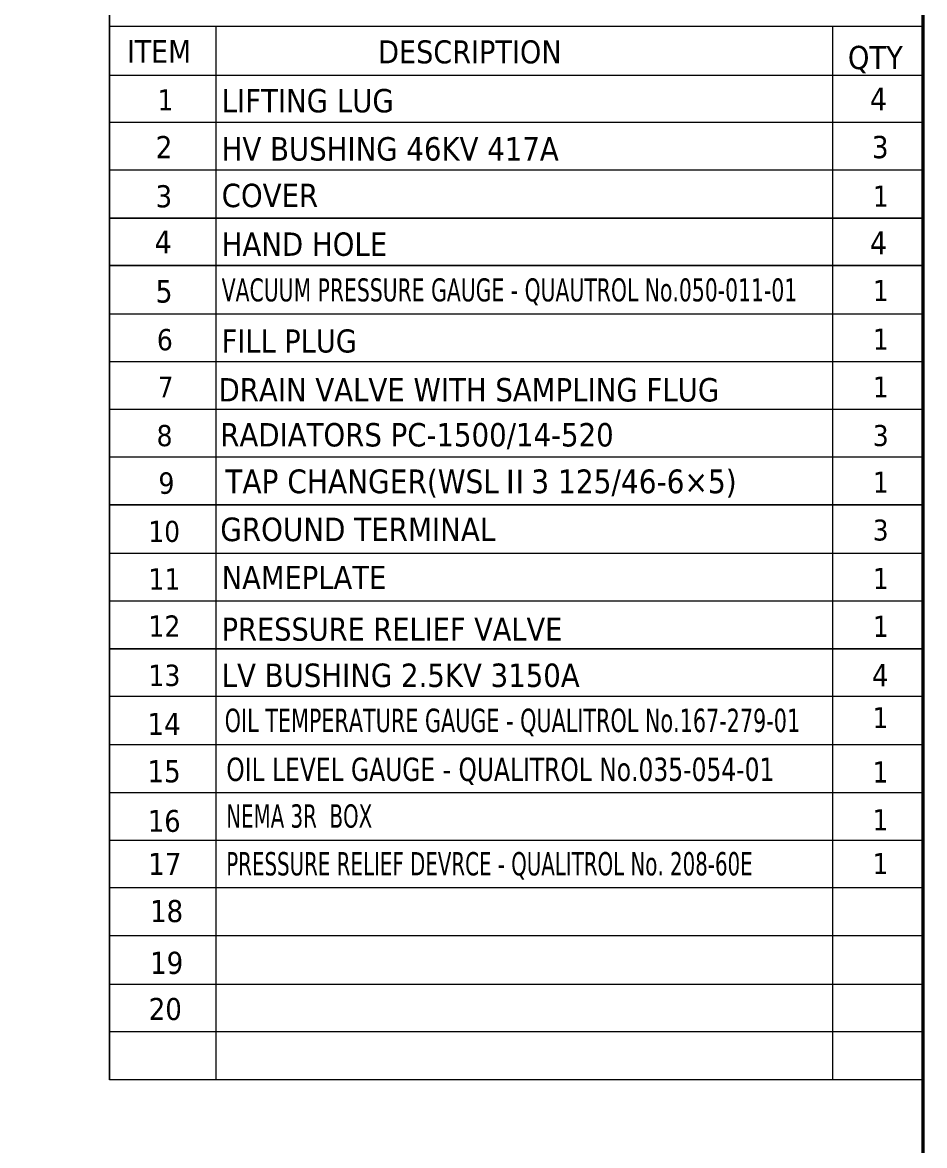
# Model space of a CAD drawing. Header units: millimetres. Extents: x 198976 to 421125, y -418833 to -203687.
# Drawn here: x 207385 to 210014, y -209670 to -206398 of the extents above; entities that cross this region are included whole.
import ezdxf

# ---------------------------------------------------------------- set-up
doc = ezdxf.new("R2010")
doc.units = ezdxf.units.MM
doc.header["$LTSCALE"] = 13
doc.layers.add('1', color=4, linetype='Continuous')
doc.layers.add('铁心', color=3, linetype='Continuous', lineweight=0)
doc.styles.add('Tahoma$001', font='tahoma.ttf', dxfattribs={"height": 2.159784})
doc.styles.add('Tahoma_txtstyle_28.49_0_0', font='tahoma.ttf')
doc.styles.add('Tahoma_txtstyle_28.73_0_0', font='tahoma.ttf')
doc.styles.add('Tahoma_txtstyle_28.76_0_0', font='tahoma.ttf')
doc.styles.add('Tahoma_txtstyle_28.82_0_0', font='tahoma.ttf')
doc.styles.add('Tahoma_txtstyle_28.87_0_0', font='tahoma.ttf')
doc.styles.add('Tahoma_txtstyle_28.88_0_0', font='tahoma.ttf')
doc.styles.add('Tahoma_txtstyle_30.00_0_0', font='tahoma.ttf')
doc.styles.add('Tahoma_txtstyle_30.40_0_0', font='tahoma.ttf')
doc.styles.add('Tahoma_txtstyle_30.54_0_0', font='tahoma.ttf')

msp = doc.modelspace()

# ---------------------------------------------------------------- linework, layer by layer
at = {"layer": '1', "const_width": 9.42}
msp.add_lwpolyline([(199676.1, -211383.37), (210009.54, -211383.37), (210009.54, -203956.21), (199676.1, -203956.21), (199676.1, -211383.37)], dxfattribs=at)
at = {"layer": '铁心'}
for points in [[(207638.01, -209478.59), (207638.01, -206212.16)], [(207638.01, -206249.99), (207638.01, -206446.58), (207638.01, -206446.58)], [(207638.01, -206408.76), (210009.54, -206408.76), (210009.54, -206550.74)], [(207638.01, -206408.76), (207638.01, -206550.74), (210009.54, -206550.74)], [(207947.94, -206408.76), (207947.94, -206550.74), (207947.94, -206550.74)], [(209746.36, -206408.76), (209746.36, -206550.74), (209746.36, -206550.74)], [(207638.01, -207803.72), (210009.54, -207803.72), (210009.54, -206550.74)], [(207638.01, -206550.74), (207638.01, -207803.72)], [(207947.94, -206550.74), (207947.94, -207803.72)], [(209746.36, -206550.74), (209746.36, -207803.72)], [(210009.54, -206689.25), (207638.01, -206689.25), (207638.01, -206689.25)], [(210009.54, -206828.34), (207638.01, -206828.34), (207638.01, -206828.34)], [(207638.01, -206966.86), (207638.01, -209478.59)], [(207638.01, -206967.43), (210009.54, -206967.43), (210009.54, -207105.95)], [(207638.01, -206967.43), (207638.01, -207105.95), (210009.54, -207105.95)], [(210009.54, -206967.43), (207638.01, -206967.43), (207638.01, -206967.43)], [(207638.01, -208084.21), (207638.01, -206967.43), (207638.01, -206967.43)], [(207947.94, -206966.86), (207947.94, -209478.59)], [(207947.94, -206967.43), (207947.94, -207105.95), (207947.94, -207105.95)], [(209746.36, -206966.86), (209746.36, -209478.59)], [(209746.36, -206967.43), (209746.36, -207105.95), (209746.36, -207105.95)], [(210009.54, -207105.95), (207638.01, -207105.95), (207638.01, -207105.95)], [(210009.54, -207247.93), (207638.01, -207247.93), (207638.01, -207247.93)], [(210009.54, -207247.93), (207638.01, -207247.93), (207638.01, -207247.93)], [(210009.54, -209617.68), (210009.54, -207245.04)], [(210009.54, -207387.02), (207638.01, -207387.02), (207638.01, -207387.02)], [(210009.54, -207387.02), (207638.01, -207387.02), (207638.01, -207387.02)], [(210009.54, -207525.53), (207638.01, -207525.53), (207638.01, -207525.53)], [(210009.54, -207525.53), (207638.01, -207525.53)], [(210009.54, -207664.62), (207638.01, -207664.62), (207638.01, -207664.62)], [(210009.54, -207664.62), (207638.01, -207664.62), (207638.01, -207664.62)], [(210009.54, -207803.72), (207638.01, -207803.72), (207638.01, -207803.72)], [(210009.54, -207945.12), (207638.01, -207945.12), (207638.01, -207945.12)], [(210009.54, -208084.21), (207638.01, -208084.21), (207638.01, -208084.21)], [(207638.01, -209478.59), (207638.01, -208222.72), (210009.54, -208222.72)], [(207638.01, -208222.72), (207638.01, -209478.59)], [(210009.54, -208223.3), (207638.01, -208223.3), (207638.01, -208223.3)], [(207947.94, -208222.72), (207947.94, -209478.59)], [(209746.36, -208222.72), (209746.36, -209478.59)], [(210009.54, -208361.81), (207638.01, -208361.81)], [(210009.54, -208503.22), (207638.01, -208503.22)], [(210009.54, -208642.31), (207638.01, -208642.31)], [(210009.54, -208781.4), (207638.01, -208781.4)], [(210009.54, -208919.91), (207638.01, -208919.91)], [(210009.54, -209059.01), (207638.01, -209059.01), (207638.01, -209059.01)], [(210009.54, -209200.98), (207638.01, -209200.98), (207638.01, -209200.98)], [(210009.54, -209339.5), (207638.01, -209339.5), (207638.01, -209339.5)], [(210009.54, -209478.59), (207638.01, -209478.59), (207638.01, -209478.59)]]:
    msp.add_lwpolyline(points, dxfattribs=at)

# ---------------------------------------------------------------- texts
for s, height, style, p in [('ITEM', 65.929, 'Tahoma$001', (207689.38, -206514.95)), ('DESCRIPTION', 66.9836, 'Tahoma$001', (208421.42, -206516.68)), ('QTY', 67.672, 'Tahoma$001', (209790.8, -206533.42)), ('4', 66.71, 'Tahoma$001', (209854.86, -206654.04)), ('1', 61.4, 'Tahoma$001', (207778.26, -206654.04)), ('LIFTING LUG', 68.1713, 'Tahoma$001', (207965.39, -206659.61)), ('2', 64.75, 'Tahoma$001', (207773.06, -206793.14)), ('HV BUSHING 46KV 417A ', 68.1713, 'Tahoma$001', (207965.39, -206799.99)), ('3', 64.99, 'Tahoma$001', (209860.63, -206793.14)), ('3', 64.44, 'Tahoma$001', (207772.49, -206936.27)), ('COVER', 68.18, 'Tahoma$001', (207965.39, -206935.69)), ('1', 61.4, 'Tahoma$001', (209863.52, -206934.54)), ('4', 66.71, 'Tahoma$001', (207769.6, -207070.74)), ('HAND HOLE', 68.18, 'Tahoma$001', (207965.39, -207077.67)), ('4', 67.09, 'Tahoma$001', (209854.86, -207073.63)), ('5', 65.94, 'Tahoma$001', (207772.72, -207213.87)), ('1', 60.98, 'Tahoma$001', (209863.52, -207209.26)), ('6', 61.98, 'Tahoma$001', (207776.42, -207352.97)), ('FILL PLUG', 67.231, 'Tahoma$001', (207965.39, -207359.38)), ('1', 61.4, 'Tahoma$001', (209863.52, -207351.23)), ('7', 60.17, 'Tahoma$001', (207779.34, -207490.33)), ('DRAIN VALVE WITH SAMPLING FLUG', 68.1713, 'Tahoma$001', (207956.16, -207502.13)), ('1', 60.98, 'Tahoma$001', (209863.52, -207490.33)), ('8', 61.72, 'Tahoma$001', (207775.72, -207632.3)), ('RADIATORS PC-1500/14-520', 68.1713, 'Tahoma$001', (207961.35, -207633.17)), ('3', 61.4, 'Tahoma$001', (209863.52, -207632.02)), ('TAP CHANGER(WSLⅡ3 125/46-6×5)', 69.2031, 'Tahoma$001', (207975.87, -207769.46)), ('9', 62.42, 'Tahoma$001', (207780.92, -207771.11)), ('1', 61.4, 'Tahoma$001', (209863.52, -207768.22)), ('10', 61.413, 'Tahoma$001', (207751.71, -207911.35)), ('GROUND TERMINAL', 68.5807, 'Tahoma$001', (207961.35, -207909.04)), ('3', 60.98, 'Tahoma$001', (209863.52, -207907.31)), ('11', 62.255, 'Tahoma$001', (207751.71, -208050.45)), ('NAMEPLATE', 67.618, 'Tahoma$001', (207965.39, -208048.71)), ('1', 61.4, 'Tahoma$001', (209863.52, -208048.71)), ('12', 62.165, 'Tahoma$001', (207751.71, -208187.81)), ('1', 61.4, 'Tahoma$001', (209863.52, -208188.09)), ('13', 62.144, 'Tahoma$001', (207751.71, -208331.23)), ('LV BUSHING 2.5KV 3150A ', 68.1713, 'Tahoma$001', (207965.39, -208334.04)), ('4', 64.44, 'Tahoma$001', (209861, -208331.99)), ('14', 64.544, 'Tahoma_txtstyle_28.87_0_0', (207749.11, -208474.12)), ('1', 60.98, 'Tahoma$001', (209862.79, -208453.98)), ('15', 64.544, 'Tahoma_txtstyle_28.87_0_0', (207749.11, -208611.95)), ('1', 61.4, 'Tahoma$001', (209862.7, -208612.62)), ('16', 63.691, 'Tahoma_txtstyle_28.49_0_0', (207750.06, -208756.26)), ('1', 61.4, 'Tahoma$001', (209862.7, -208751.71)), ('17', 64.441, 'Tahoma_txtstyle_28.82_0_0', (207751.33, -208882.01)), ('1', 60.98, 'Tahoma$001', (209862.79, -208879.18)), ('18', 64.289, 'Tahoma_txtstyle_28.76_0_0', (207756.47, -209019.29)), ('19', 64.568, 'Tahoma_txtstyle_28.88_0_0', (207756.47, -209170.38)), ('20', 64.223, 'Tahoma_txtstyle_28.73_0_0', (207752.84, -209304.61))]:
    msp.add_text(s, height=height, dxfattribs=dict(at, style=style)).set_placement(p)
for s, height, style, width, p in [('VACUUM PRESSURE GAUGE - QUAUTROL No.050-011-01', 67.068, 'Tahoma_txtstyle_30.00_0_0', 0.75, (207965.39, -207210.41)), ('OIL TEMPERATURE GAUGE - QUALITROL No.167-279-01', 68.2698, 'Tahoma_txtstyle_30.54_0_0', 0.75, (207974.13, -208465.59)), ('OIL LEVEL GAUGE - QUALITROL No.035-054-01', 67.9711, 'Tahoma_txtstyle_30.40_0_0', 0.85, (207978.71, -208607.95)), ('NEMA 3R  BOX', 67.9711, 'Tahoma_txtstyle_30.40_0_0', 0.72, (207978.71, -208744.15)), ('PRESSURE RELIEF DEVRCE - QUALITROL No. 208-60E ', 67.9711, 'Tahoma_txtstyle_30.40_0_0', 0.72, (207978.71, -208883.24))]:
    msp.add_text(s, height=height, dxfattribs=dict(at, style=style, width=width)).set_placement(p)
at = {"layer": '铁心', "color": 3, "true_color": 0x00ff00, "style": 'Tahoma$001'}
msp.add_text('PRESSURE RELIEF VALVE', height=67.2314, dxfattribs=at).set_placement((207965.39, -208199.15))

doc.saveas('drawing.dxf')
